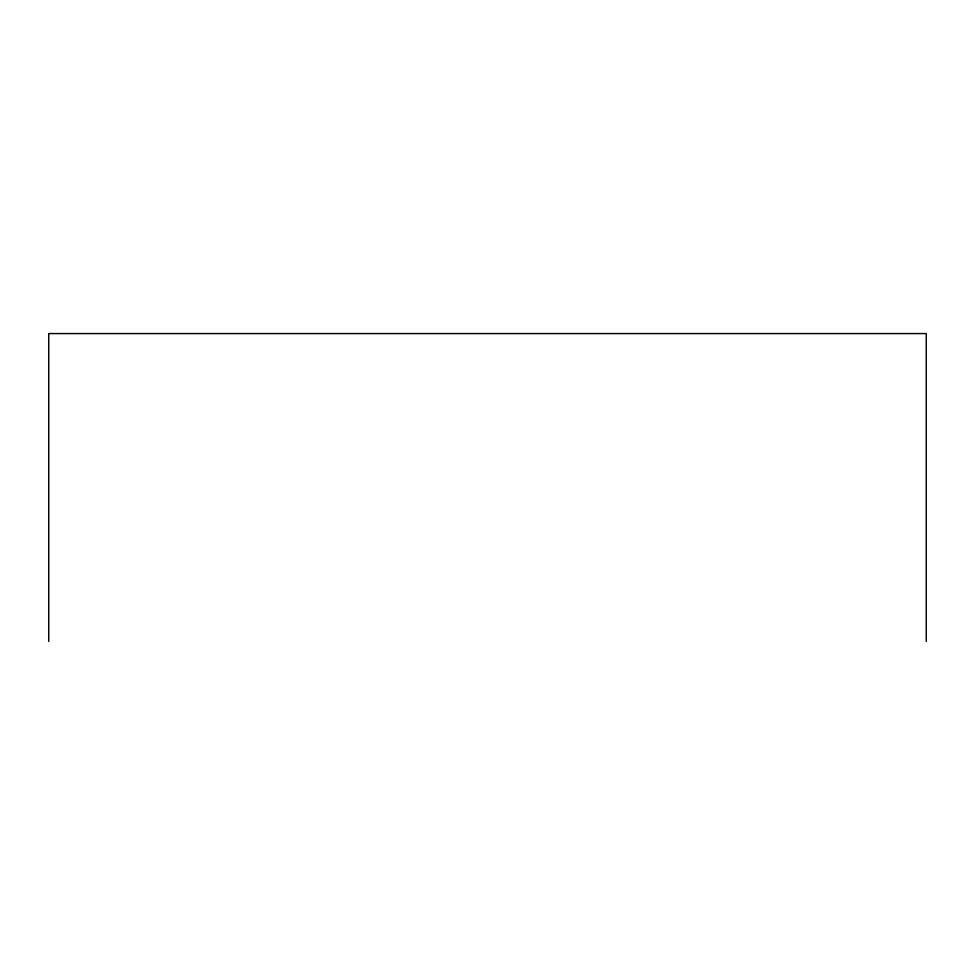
<?xml version="1.0" encoding="UTF-8"?>
<svg xmlns="http://www.w3.org/2000/svg" width="975" height="975" viewBox="0 0 975 975"><rect width="100%" height="100%" fill="white"/><g stroke="black" fill="none" stroke-linecap="round" stroke-linejoin="round"><path stroke-width="1.46" d="M926.25 641.428L926.25 333.572L48.75 333.572L48.75 641.428"/></g></svg>
